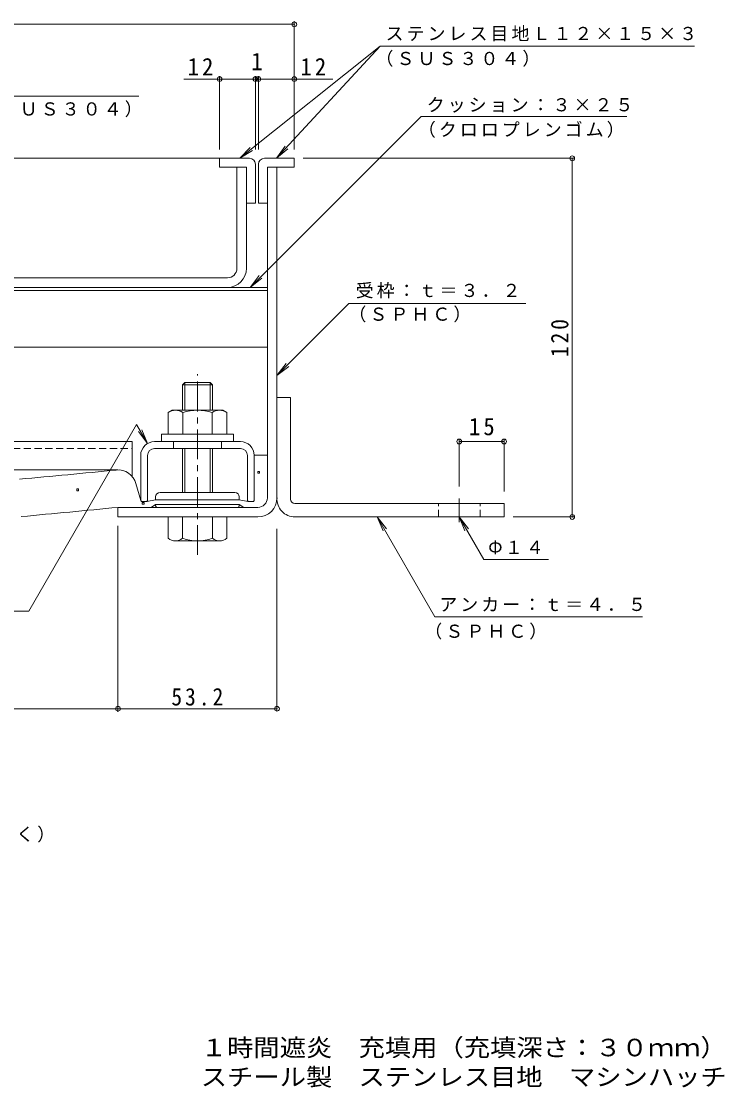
# Model space of a CAD drawing. Units: millimetres at full size. Extents: x -535 to 546, y -392 to 378.
# Drawn here: x -160.1 to 76, y -392.4 to -35.6 of the extents above; entities that cross this region are included whole.
import ezdxf
from ezdxf.enums import TextEntityAlignment as Align

# ---------------------------------------------------------------- set-up
doc = ezdxf.new("R2010")
doc.units = ezdxf.units.MM
doc.header["$LTSCALE"] = 2
doc.header["$PDMODE"] = 32
doc.header["$PDSIZE"] = 1.6
doc.linetypes.add('CHAIN1', pattern=[8, 5, -1, 1, -1])
doc.linetypes.add('DASHED1', pattern=[1.8, 1.2, -0.6])
for name, color, linetype, lineweight in [('D-1', 3, 'Continuous', 9), ('D-2', 3, 'Continuous', 9), ('D-3', 5, 'Continuous', 5), ('D-4', 4, 'Continuous', 9), ('D-5', 7, 'Continuous', 9), ('D-6', 6, 'Continuous', 9), ('D-7', 134, 'Continuous', 5), ('D-B', 2, 'Continuous', 9), ('D-F', 7, 'Continuous', 9), ('F-5_F-5ﾚｲﾔ', 7, 'Continuous', 9)]:
    doc.layers.add(name, color=color, linetype=linetype, lineweight=lineweight)
doc.styles.add('ＭＳ ゴシック', font='')
doc.styles.get('ＭＳ ゴシック').set_extended_font_data('MS Gothic')

msp = doc.modelspace()

# ---------------------------------------------------------------- linework, layer by layer
at = {"layer": 'D-1'}
for p, q in [((-74.532, -161.469), (-74.532, -195.07)), ((-74.532, -161.469), (-70.032, -161.469)), ((-70.032, -195.47), (-70.032, -161.469)), ((-68.532, -196.97), (1.468, -196.97)), ((1.468, -196.97), (1.468, -201.47)), ((1.468, -201.47), (-68.532, -201.47))]:
    msp.add_line(p, q, dxfattribs=at)
at = {"layer": 'D-1', "linetype": 'CHAIN1'}
msp.add_line((-13.532, -203.217), (-13.532, -195.328), dxfattribs=at)
at = {"layer": 'D-1', "linetype": 'DASHED1'}
for p, q in [((-20.532, -201.471), (-20.532, -196.971)), ((-6.532, -201.47), (-6.532, -196.97))]:
    msp.add_line(p, q, dxfattribs=at)
at = {"layer": 'D-1'}
for radius, start in [(6, 176.17647), (1.5, 180.00027)]:
    msp.add_arc((-68.532, -195.47), radius, start, 270, dxfattribs=at)
at = {"layer": 'D-2'}
for p, q in [((-84.732, -84.47), (-87.932, -84.47)), ((-87.932, -118.27), (-87.932, -84.47)), ((-84.732, -118.27), (-84.732, -84.47)), ((-91.132, -121.47), (-429.265, -121.47)), ((-429.265, -124.67), (-91.132, -124.67))]:
    msp.add_line(p, q, dxfattribs=at)
for radius in [3.2, 6.4]:
    msp.add_arc((-91.132, -118.27), radius, 270, 0, dxfattribs=at)
at = {"layer": 'D-3', "color": 4, "lineweight": 9}
for p, q in [((-429.265, -81.47), (-83.732, -81.47)), ((-78.732, -81.47), (-68.732, -81.47)), ((-84.732, -84.47), (-84.732, -96.471)), ((-81.732, -83.47), (-81.732, -96.471)), ((-80.732, -83.47), (-80.732, -96.47)), ((-77.732, -84.47), (-77.732, -96.47)), ((-84.732, -96.471), (-81.732, -96.471)), ((-80.732, -96.47), (-77.732, -96.47))]:
    msp.add_line(p, q, dxfattribs=at)
at = {"layer": 'D-3', "color": 134}
for p, q in [((-74.532, -84.47), (-77.732, -84.47)), ((-77.732, -195.07), (-77.732, -84.47)), ((-74.532, -195.07), (-74.532, -84.47)), ((-127.732, -201.47), (-127.732, -198.27)), ((-127.732, -198.27), (-80.932, -198.27)), ((-127.732, -201.47), (-80.932, -201.47))]:
    msp.add_line(p, q, dxfattribs=at)
at = {"layer": 'D-3', "color": 6, "lineweight": 9}
for p, q in [((-190.483, -125.67), (-77.732, -125.67)), ((-231.232, -144.67), (-77.732, -144.67))]:
    msp.add_line(p, q, dxfattribs=at)
at = {"layer": 'D-3'}
for p, q in [((-105.32, -156.47), (-106.132, -157.282)), ((-96.944, -156.47), (-105.32, -156.47)), ((-105.32, -165.77), (-105.32, -156.47)), ((-96.944, -156.47), (-96.132, -157.282)), ((-96.944, -165.77), (-96.944, -156.47)), ((-96.132, -157.282), (-106.132, -157.282)), ((-106.132, -165.77), (-106.132, -157.282)), ((-96.132, -157.282), (-96.132, -165.77)), ((-106.132, -193.27), (-106.132, -178.57)), ((-105.32, -193.27), (-105.32, -178.57)), ((-96.944, -193.27), (-96.944, -178.57)), ((-96.132, -178.57), (-96.132, -193.27)), ((-110.932, -208.576), (-110.932, -201.47)), ((-91.332, -201.47), (-110.932, -201.47)), ((-106.133, -208.576), (-106.133, -201.47)), ((-96.133, -208.576), (-96.133, -201.47)), ((-91.332, -208.576), (-91.332, -201.47)), ((-93.733, -209.471), (-108.532, -209.471))]:
    msp.add_line(p, q, dxfattribs=at)
at = {"layer": 'D-3', "linetype": 'CHAIN1'}
msp.add_line((-101.132, -214.168), (-101.132, -153.682), dxfattribs=at)
at = {"layer": 'D-3', "color": 4, "lineweight": 9}
for points in [[(-93.732, -81.47), (-93.732, -84.47), (-84.732, -84.47)], [(-68.732, -81.47), (-68.732, -84.47), (-77.732, -84.47)]]:
    msp.add_lwpolyline(points, dxfattribs=at)
for centre, start, end in [((-83.732, -83.47), 0, 90), ((-78.732, -83.47), 90, 180)]:
    msp.add_arc(centre, 2, start, end, dxfattribs=at)
at = {"layer": 'D-3', "color": 134}
for radius in [3.2, 6.4]:
    msp.add_arc((-80.932, -195.07), radius, 270, 0, dxfattribs=at)
at = {"layer": 'D-3'}
for centre, radius, start, end in [((-108.532, -205.805), 3.666, 229.1022, 310.89809), ((-101.133, -195.055), 14.416, 249.70546, 290.29454), ((-93.733, -205.805), 3.666, 229.10191, 310.8978)]:
    msp.add_arc(centre, radius, start, end, dxfattribs=at)
at = {"layer": 'D-4'}
for p, q in [((-82.133, -180.8), (-77.733, -180.8)), ((-82.133, -196.02), (-82.133, -180.87)), ((-77.733, -195.07), (-77.733, -180.8)), ((-127.743, -185.741), (-429.265, -185.741)), ((-120.132, -196.02), (-121.723, -190.314)), ((-119.882, -196.27), (-120.132, -196.02)), ((-115.133, -195.77), (-118.082, -196.27)), ((-87.133, -195.77), (-115.133, -195.77)), ((-127.732, -198.27), (-116.628, -198.27)), ((-118.082, -196.27), (-119.882, -196.27)), ((-115.133, -197.27), (-116.628, -198.27)), ((-115.133, -197.27), (-87.133, -197.27)), ((-87.133, -197.27), (-85.637, -198.27)), ((-80.933, -198.27), (-85.637, -198.27))]:
    msp.add_line(p, q, dxfattribs=at)
at = {"layer": 'D-4', "color": 134, "lineweight": 5}
for p, q in [((-115.133, -194.77), (-115.133, -195.77)), ((-115.133, -195.77), (-87.133, -195.77)), ((-88.633, -193.27), (-113.633, -193.27)), ((-87.133, -194.77), (-87.133, -195.77)), ((-115.133, -197.27), (-87.133, -197.27)), ((-115.133, -197.77), (-115.133, -197.27)), ((-87.633, -198.27), (-114.633, -198.27)), ((-87.133, -197.77), (-87.133, -197.27))]:
    msp.add_line(p, q, dxfattribs=at)
at = {"layer": 'D-4', "color": 2}
for points in [[(-80.984, -186.849), (-80.984, -186.249), (-80.384, -186.249), (-80.384, -186.849)], [(-141.528, -192.719), (-141.528, -192.119), (-140.928, -192.119), (-140.928, -192.719)], [(-119.621, -197.202), (-119.621, -196.602), (-119.021, -196.602), (-119.021, -197.202)]]:
    msp.add_lwpolyline(points, close=True, dxfattribs=at)
at = {"layer": 'D-4'}
msp.add_lwpolyline([(-87.133, -195.77), (-84.183, -196.27), (-82.383, -196.27), (-82.133, -196.02)], dxfattribs=at)
for centre, radius, start, end in [((-627.732, 4891.522), 5101.792, 275.2529, 275.61726), ((-127.743, -191.991), 6.25, 15.57156, 95.61726), ((-80.933, -195.07), 3.2, 270, 0), ((-627.732, 4891.522), 5114.292, 275.24643, 275.6105)]:
    msp.add_arc(centre, radius, start, end, dxfattribs=at)
at = {"layer": 'D-4', "color": 134, "lineweight": 5}
for centre, radius, start, end in [((-113.633, -194.77), 1.5, 90, 180), ((-88.633, -194.77), 1.5, 0, 90), ((-114.633, -197.77), 0.5, 180, 270), ((-87.633, -197.77), 0.5, 270, 0)]:
    msp.add_arc(centre, radius, start, end, dxfattribs=at)
at = {"layer": 'D-5'}
for p, q in [((-40.023, -43.991), (-86.951, -81.47)), ((-40.023, -43.991), (-74.726, -81.47)), ((-40.023, -43.991), (65.146, -43.991)), ((-120.728, -60.71), (-175.378, -60.71)), ((-26.33, -67.47), (42.578, -67.47)), ((-86.95, -81.47), (-83.483, -77.866)), ((-74.726, -81.47), (-71.837, -77.39)), ((-74.726, -81.47), (-70.879, -78.276)), ((-86.95, -81.47), (-82.669, -78.886)), ((-83.53, -124.67), (-79.563, -121.627)), ((-50.477, -130.074), (-74.532, -154.129)), ((-50.477, -130.074), (8.791, -130.074)), ((-74.532, -154.129), (-71.488, -150.162)), ((-74.532, -154.129), (-70.566, -151.085)), ((-157.558, -232.947), (-121.512, -170.513)), ((-117.832, -176.887), (-121.512, -170.513)), ((-117.832, -176.887), (-120.876, -172.92)), ((-117.832, -176.887), (-119.746, -172.267)), ((-40.954, -201.47), (-39.04, -206.09)), ((-40.954, -201.47), (-37.91, -205.437)), ((-40.954, -201.47), (-21.671, -234.868)), ((-13.532, -201.47), (-11.619, -206.09)), ((-13.532, -201.47), (-10.488, -205.437)), ((-196.588, -232.947), (-157.558, -232.947)), ((-21.671, -234.868), (47.816, -234.868))]:
    msp.add_line(p, q, dxfattribs=at)
for points in [[(-26.33, -67.47), (-83.53, -124.67), (-80.486, -120.704)], [(-13.532, -201.47), (-5.31, -215.712), (16.301, -215.712)]]:
    msp.add_lwpolyline(points, dxfattribs=at)
at = {"layer": 'D-6'}
msp.add_line((-77.732, -124.67), (-429.265, -124.67), dxfattribs=at)
at = {"layer": 'D-7'}
for p, q in [((-113.132, -173.77), (-113.132, -176.27)), ((-89.132, -173.77), (-113.132, -173.77))]:
    msp.add_line(p, q, dxfattribs=at)
msp.add_lwpolyline([(-89.132, -173.77), (-89.132, -176.27), (-113.132, -176.27)], dxfattribs=at)
at = {"layer": 'D-B'}
for p, q in [((-109.632, -165.77), (-92.632, -165.77)), ((-106.04, -166.53), (-106.04, -173.77)), ((-96.225, -166.53), (-96.225, -173.77)), ((-91.317, -166.53), (-92.632, -165.77)), ((-91.317, -166.53), (-91.317, -173.77))]:
    msp.add_line(p, q, dxfattribs=at)
at = {"layer": 'D-B', "color": 7}
for p, q in [((-429.265, -176.27), (-122.944, -176.27)), ((-122.944, -187.988), (-122.944, -176.27)), ((-115.532, -176.27), (-86.733, -176.27)), ((-120.132, -196.02), (-120.132, -180.87)), ((-117.832, -196.02), (-117.832, -180.87)), ((-86.733, -178.57), (-115.532, -178.57)), ((-84.433, -196.02), (-84.433, -180.87)), ((-82.133, -196.02), (-82.133, -180.87)), ((-119.882, -196.27), (-120.132, -196.02)), ((-118.082, -196.27), (-117.832, -196.02)), ((-84.183, -196.27), (-84.433, -196.02)), ((-82.383, -196.27), (-82.133, -196.02)), ((-118.082, -196.27), (-119.882, -196.27)), ((-82.383, -196.27), (-84.183, -196.27))]:
    msp.add_line(p, q, dxfattribs=at)
at = {"layer": 'D-B', "color": 7, "linetype": 'DASHED1'}
for p, q in [((-109.133, -178.57), (-109.133, -176.27)), ((-93.133, -178.57), (-93.133, -176.27)), ((-429.265, -178.57), (-122.944, -178.57))]:
    msp.add_line(p, q, dxfattribs=at)
at = {"layer": 'D-B'}
msp.add_lwpolyline([(-109.632, -165.77), (-110.947, -166.53), (-110.947, -173.77), (-91.317, -173.77)], dxfattribs=at)
for centre, radius, start, end in [((-108.051, -171.547), 5.793, 94.3844, 120.00002), ((-108.647, -170.61), 4.842, 57.42751, 88.18785), ((-101.132, -182.011), 16.241, 72.4119, 107.58812), ((-93.618, -170.61), 4.842, 91.81216, 122.57251), ((-94.214, -171.547), 5.793, 60, 85.61562)]:
    msp.add_arc(centre, radius, start, end, dxfattribs=at)
at = {"layer": 'D-B', "color": 7}
for centre, radius, start, end in [((-115.532, -180.87), 4.6, 90, 180), ((-86.733, -180.87), 4.6, 0, 90), ((-115.532, -180.87), 2.3, 90, 180), ((-86.733, -180.87), 2.3, 0, 90)]:
    msp.add_arc(centre, radius, start, end, dxfattribs=at)
at = {"layer": 'D-F'}
for p, q in [((-68.732, -78.47), (-68.732, -35.634)), ((-68.732, -36.634), (-429.265, -36.634)), ((-105.645, -54.946), (-81.732, -54.946)), ((-93.732, -78.47), (-93.732, -53.946)), ((-81.732, -78.47), (-81.732, -53.946)), ((-81.732, -54.946), (-80.732, -54.946)), ((-80.732, -78.47), (-80.732, -53.946)), ((-80.732, -54.946), (-55.862, -54.946)), ((24.876, -81.47), (-65.732, -81.47)), ((24.276, -201.47), (24.276, -81.47)), ((-13.532, -175.62), (-13.532, -191.328)), ((-13.532, -176.22), (1.468, -176.22)), ((1.468, -175.62), (1.468, -192.97)), ((24.876, -201.47), (4.468, -201.47)), ((-127.733, -204.471), (-127.733, -266.65)), ((-74.532, -266.25), (-74.532, -205.47)), ((-127.733, -265.65), (-429.265, -265.65)), ((-127.733, -265.65), (-74.532, -265.65))]:
    msp.add_line(p, q, dxfattribs=at)
for p in [(-68.732, -36.634), (-93.732, -54.946), (-81.732, -54.946), (-80.732, -54.946), (-68.732, -54.946), (24.276, -81.47), (-13.532, -176.22), (1.468, -176.22), (24.276, -201.47), (-127.733, -265.65), (-74.532, -265.65)]:
    msp.add_point(p, dxfattribs=at)

# ---------------------------------------------------------------- texts
at = {"layer": 'D-5', "char_height": 4.399, "attachment_point": 7, "style": 'ＭＳ ゴシック'}
for s, insert in [('\\T1.17;ステンレス目地Ｌ１２×１５×３', (-38.184, -42.357)), ('\\T1.17;（ＳＵＳ３０４）', (-41.552, -50.845)), ('\\T1.17;（ＳＵＳ３０４）', (-174.642, -67.723)), ('\\T1.17;クッション：３×２５', (-24.42, -66.205)), ('\\T1.17;（クロロプレンゴム）', (-27.383, -74.625)), ('\\T1.17;受枠：ｔ＝３．２', (-48.177, -128.363)), ('\\T1.17;（ＳＰＨＣ）', (-50.609, -136.392)), ('\\T1.17;Φ１４', (-3.849, -214.008)), ('\\T1.17;アンカー：ｔ＝４．５', (-20.211, -233.164)), ('\\T1.17;（ＳＰＨＣ）', (-25.207, -242.485)), ('\\T1.17;表面処理：下塗り＋焼付塗装（但し目地、把手、パッキン、クッション材を除く）', (-407.499, -310.41))]:
    msp.add_mtext(s, dxfattribs=dict(at, insert=insert))
at = {"layer": 'D-F', "color": 2, "style": 'ＭＳ ゴシック'}
msp.add_text('1', height=5.865, dxfattribs=at).set_placement((-83.232, -53.746), align=Align.BOTTOM_LEFT)
at = {"layer": 'D-F', "color": 2, "char_height": 5.865, "attachment_point": 7, "style": 'ＭＳ ゴシック'}
for s, insert in [('\\T1.27;\\W0.95;12', (-104.425, -53.746)), ('\\T1.27;\\W0.95;12', (-66.677, -53.746)), ('\\T1.27;\\W0.95;15', (-10.282, -174.22)), ('\\T1.28;\\W0.9;53.2', (-109.883, -264.65))]:
    msp.add_mtext(s, dxfattribs=dict(at, insert=insert))
at = {"layer": 'D-F', "color": 2, "insert": (23.076, -147.97), "char_height": 5.865, "attachment_point": 7, "rotation": 90, "style": 'ＭＳ ゴシック'}
msp.add_mtext('\\T1.27;\\W0.9;120', dxfattribs=at)
at = {"layer": 'F-5_F-5ﾚｲﾔ', "color": 2, "style": 'ＭＳ ゴシック', "width": 1.1}
for s, p in [('１時間遮炎\u3000充填用（充填深さ：３０ｍｍ）\u3000屋内用\u3000一般形', (-100.021, -383.701)), ('スチール製\u3000ステンレス目地\u3000マシンハッチ\u3000Ｓ－１Ｅ－８００－Ｌ', (-100.021, -393.542))]:
    msp.add_text(s, height=5.865, dxfattribs=at).set_placement(p, align=Align.BOTTOM_LEFT)

doc.saveas('drawing.dxf')
